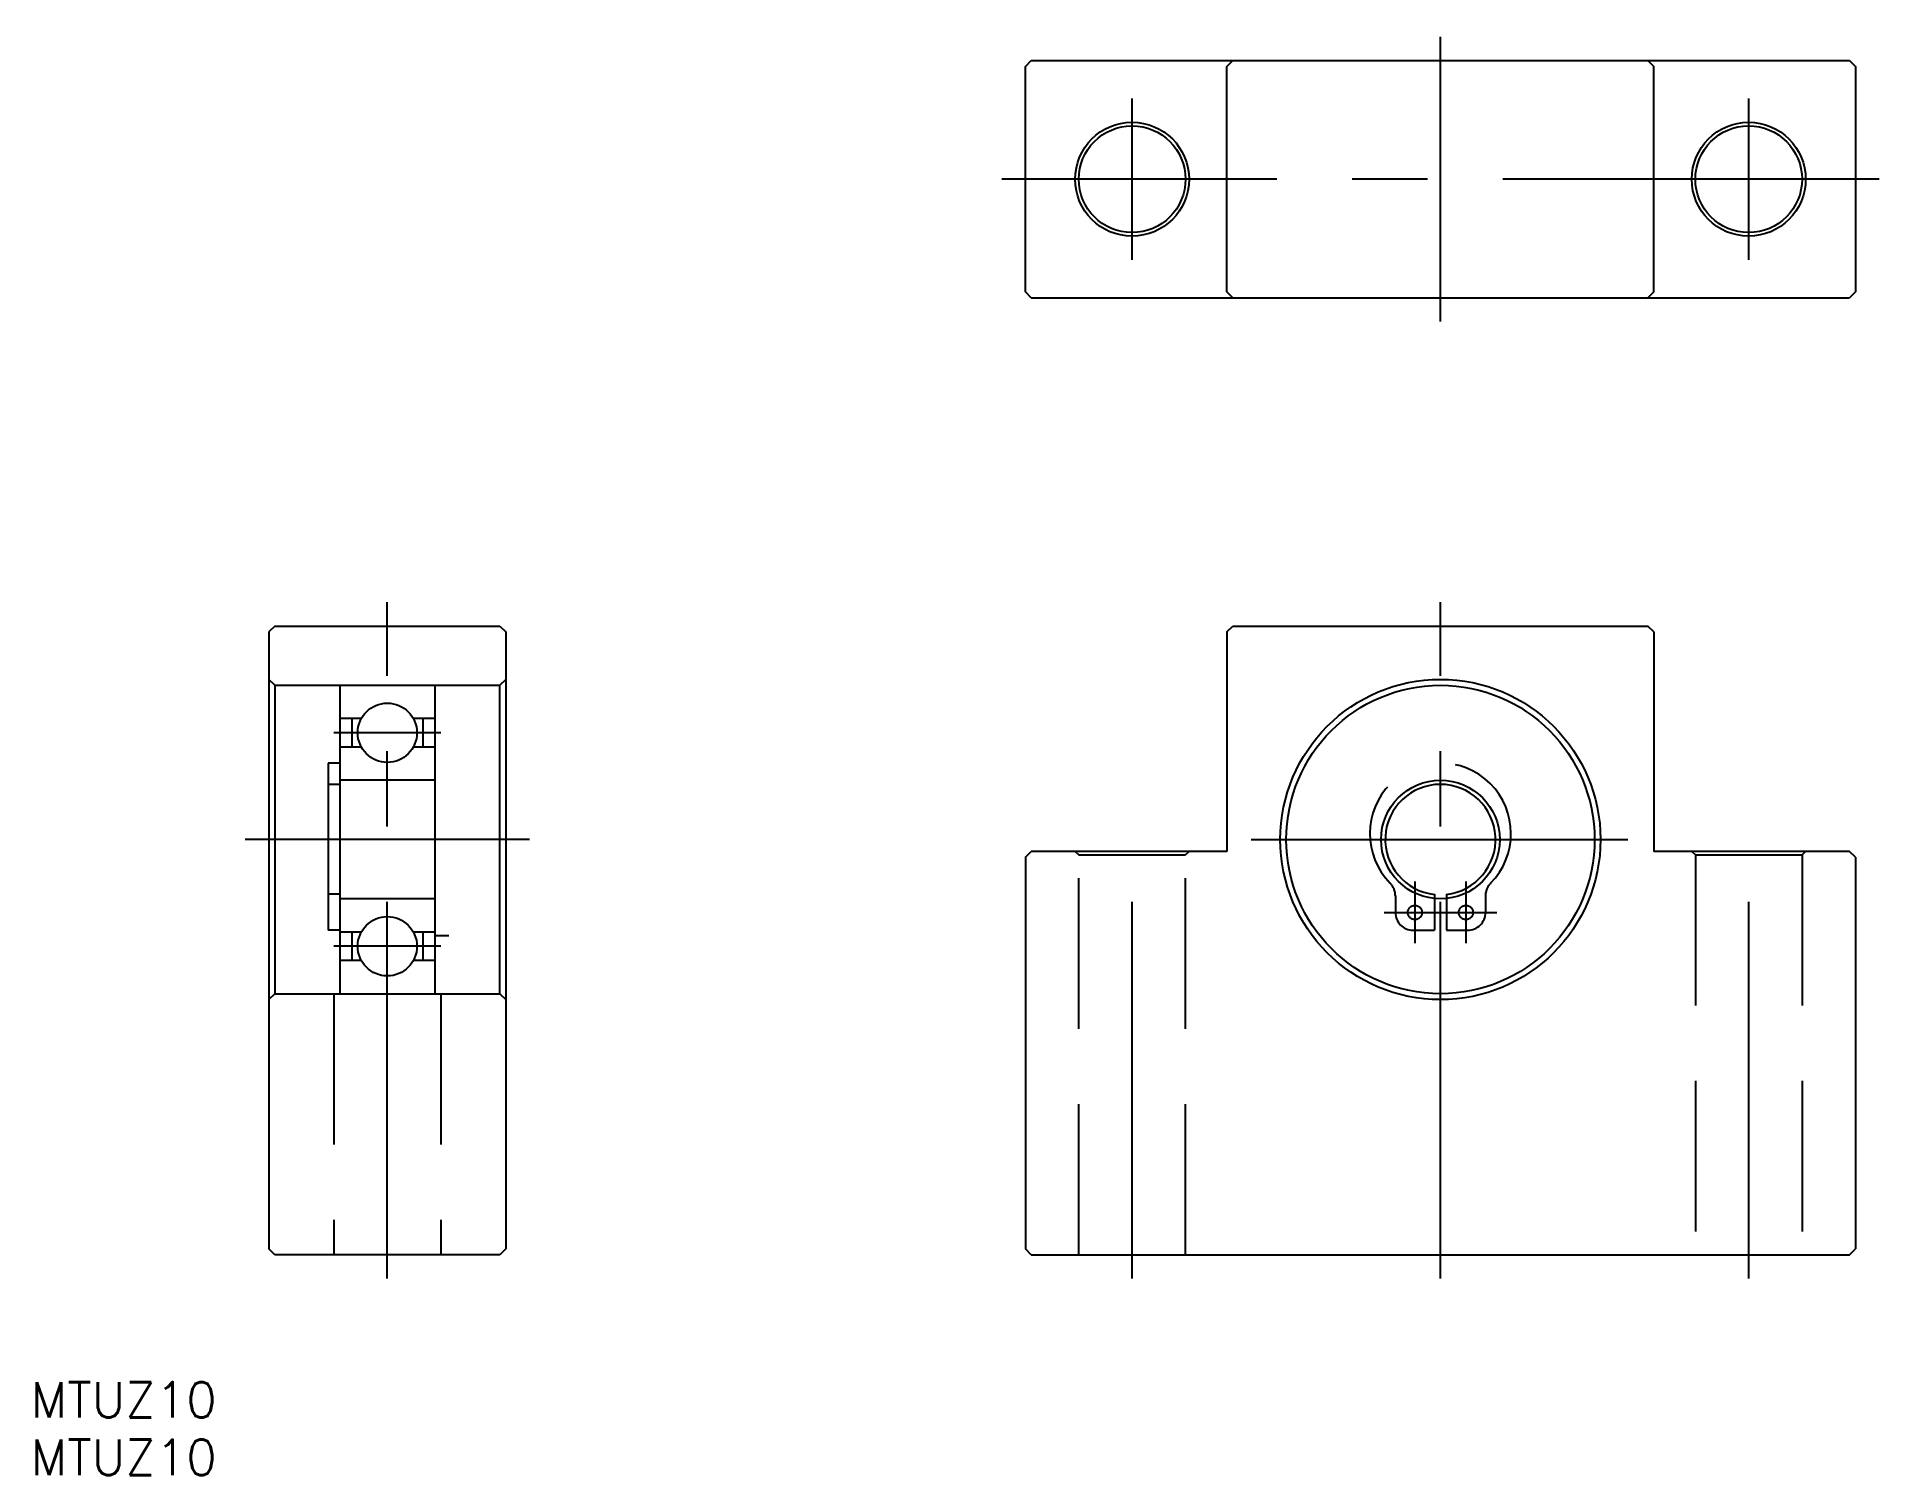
# Model space of a CAD drawing. Extents: x -118 to 37, y -54 to 68.
import ezdxf

# ---------------------------------------------------------------- set-up
doc = ezdxf.new("R2010")
doc.units = 0
doc.linetypes.add('CENTER', pattern=[50.8, 31.75, -6.35, 6.35, -6.35])
doc.linetypes.add('DASHED', pattern=[19.05, 12.7, -6.35])
doc.layers.get('0').update_dxf_attribs({"linetype": 'CONTINUOUS'})
doc.layers.add('CENTER', color=1, linetype='CENTER')
doc.styles.get("Standard").update_dxf_attribs({"font": 'txt.shx', "height": 3, "bigfont": 'bigfont.shx'})

msp = doc.modelspace()

# ---------------------------------------------------------------- linework, layer by layer
at = {"color": 7, "linetype": 'CONTINUOUS'}
for p, q in [((-35, 65.17), (-34.5, 65.67)), ((-34.5, 65.67), (34.5, 65.67)), ((-18, 65.17), (-17.5, 65.67)), ((17.5, 65.67), (18, 65.17)), ((34.5, 65.67), (35, 65.17)), ((-35, 46.17), (-35, 65.17)), ((-18, 46.17), (-18, 65.17)), ((18, 46.17), (18, 65.17)), ((35, 65.17), (35, 46.17)), ((-34.5, 45.67), (-35, 46.17)), ((-34.5, 45.67), (34.5, 45.67)), ((-17.5, 45.67), (-18, 46.17)), ((18, 46.17), (17.5, 45.67)), ((35, 46.17), (34.5, 45.67)), ((-98.31, 18), (-98.81, 17.5)), ((-98.81, 17.5), (-98.81, -34.5)), ((-98.31, 18), (-79.31, 18)), ((-79.31, 18), (-78.81, 17.5)), ((-78.81, 17.5), (-78.81, -34.5)), ((-18, 17.5), (-17.5, 18)), ((-18, 17.5), (-18, -1)), ((-17.5, 18), (17.5, 18)), ((18, 17.5), (17.5, 18)), ((18, 17.5), (18, -1)), ((-98.31, 13), (-98.81, 13.5)), ((-98.31, 13), (-98.31, -13)), ((-98.31, 13), (-79.31, 13)), ((-92.81, 13), (-92.81, -13)), ((-84.81, 13), (-84.81, -13)), ((-79.31, 13), (-78.81, 13.5)), ((-79.31, -13), (-79.31, 13)), ((-91, 10.2), (-92.81, 10.2)), ((-91.81, 10.2), (-91.81, 7.8)), ((-84.81, 10.2), (-86.61, 10.2)), ((-85.81, 10.2), (-85.81, 7.8)), ((-91, 7.8), (-92.81, 7.8)), ((-84.81, 7.8), (-86.61, 7.8)), ((-92.81, 6.45), (-93.81, 6.45)), ((-93.81, 6.45), (-93.81, -7.65)), ((-84.81, 5), (-92.81, 5)), ((-92.81, 4.65), (-93.81, 4.65)), ((-35, -1.5), (-34.5, -1)), ((-35, -1.5), (-35, -34.5)), ((-18, -1), (-34.5, -1)), ((34.5, -1), (18, -1)), ((35, -1.5), (34.5, -1)), ((35, -1.5), (35, -34.5)), ((-92.81, -4.62), (-93.81, -4.62)), ((-0.5, -4.62), (-0.5, -4.97)), ((0.5, -4.62), (0.5, -4.97)), ((-84.81, -5), (-92.81, -5)), ((-92.81, -7.65), (-93.81, -7.65)), ((-91, -7.8), (-92.81, -7.8)), ((-91.81, -7.8), (-91.81, -10.2)), ((-84.81, -7.8), (-86.61, -7.8)), ((-85.81, -7.8), (-85.81, -10.2)), ((-84.81, -8.1), (-83.61, -8.1)), ((-91, -10.2), (-92.81, -10.2)), ((-84.81, -10.2), (-86.61, -10.2)), ((-98.31, -13), (-98.81, -13.5)), ((-98.31, -13), (-79.31, -13)), ((-79.31, -13), (-78.81, -13.5)), ((-98.31, -35), (-98.81, -34.5)), ((-79.31, -35), (-98.31, -35)), ((-78.81, -34.5), (-79.31, -35)), ((-34.5, -35), (-35, -34.5)), ((-34.5, -35), (34.5, -35)), ((34.5, -35), (35, -34.5))]:
    msp.add_line(p, q, dxfattribs=at)
at = {"color": 3, "linetype": 'DASHED'}
for p, q in [((-30.8, -1), (-30.5, -1.3)), ((-30.5, -1.3), (-21.5, -1.3)), ((-30.5, -35), (-30.5, -1.3)), ((-21.2, -1), (-21.5, -1.3)), ((-21.5, -35), (-21.5, -1.3)), ((21.2, -1), (21.5, -1.3)), ((21.5, -1.3), (30.5, -1.3)), ((21.5, -1.3), (21.5, -35)), ((30.8, -1), (30.5, -1.3)), ((30.5, -1.3), (30.5, -35)), ((-3.8, -4.74), (-3.8, -6.15)), ((-0.5, -4.97), (-0.5, -7.65)), ((0.5, -4.97), (0.5, -7.65)), ((3.8, -4.74), (3.8, -6.15)), ((-2.3, -7.65), (-0.5, -7.65)), ((0.5, -7.65), (2.3, -7.65)), ((-93.31, -13), (-93.31, -35)), ((-84.31, -13), (-84.31, -35))]:
    msp.add_line(p, q, dxfattribs=at)
at = {"color": 7, "linetype": 'CONTINUOUS'}
for centre, radius in [((-26, 55.67), 4.8), ((-26, 55.67), 4.5), ((26, 55.67), 4.8), ((26, 55.67), 4.5), ((0, 0), 13.5), ((0, 0), 13), ((-88.81, 9), 2.5), ((0, 0), 5), ((-88.81, -9), 2.5)]:
    msp.add_circle(centre, radius, dxfattribs=at)
at = {"color": 3, "linetype": 'DASHED'}
for centre in [(-2.15, -6.15), (2.15, -6.15)]:
    msp.add_circle(centre, 0.6, dxfattribs=at)
for centre, radius, start, end in [((0, 0.5), 5.95, 315.3497, 224.6503), ((-5.3, -4.74), 1.5, 0, 44.6503), ((5.3, -4.74), 1.5, 135.3497, 180), ((-2.3, -6.15), 1.5, 180, 270), ((2.3, -6.15), 1.5, 270, 0)]:
    msp.add_arc(centre, radius, start, end, dxfattribs=at)
at = {"color": 7, "linetype": 'CONTINUOUS'}
msp.add_arc((0, 0), 4.65, 276.1728, 263.8272, dxfattribs=at)
at = {"layer": 'CENTER', "color": 1, "linetype": 'CENTER'}
for p, q in [((0, 43.67), (0, 67.67)), ((-26, 48.87), (-26, 62.47)), ((26, 48.87), (26, 62.47)), ((37, 55.67), (-37, 55.67)), ((-88.81, -37), (-88.81, 20)), ((0, -37), (0, 20)), ((-84.31, 9), (-93.31, 9)), ((-76.81, 0), (-100.81, 0)), ((-26, -37), (-26, 1)), ((-15.95, 0), (15.95, 0)), ((26, -37), (26, 1)), ((-2.15, -3.55), (-2.15, -8.75)), ((2.15, -3.55), (2.15, -8.75)), ((-4.75, -6.15), (4.75, -6.15)), ((-84.31, -9), (-93.31, -9))]:
    msp.add_line(p, q, dxfattribs=at)

# ---------------------------------------------------------------- texts
at = {"color": 7, "linetype": 'CONTINUOUS'}
for p in [(-118.88, -48.74), (-118.88, -53.59)]:
    msp.add_text('MTUZ10', height=3, dxfattribs=at).set_placement(p)

doc.saveas('drawing.dxf')
